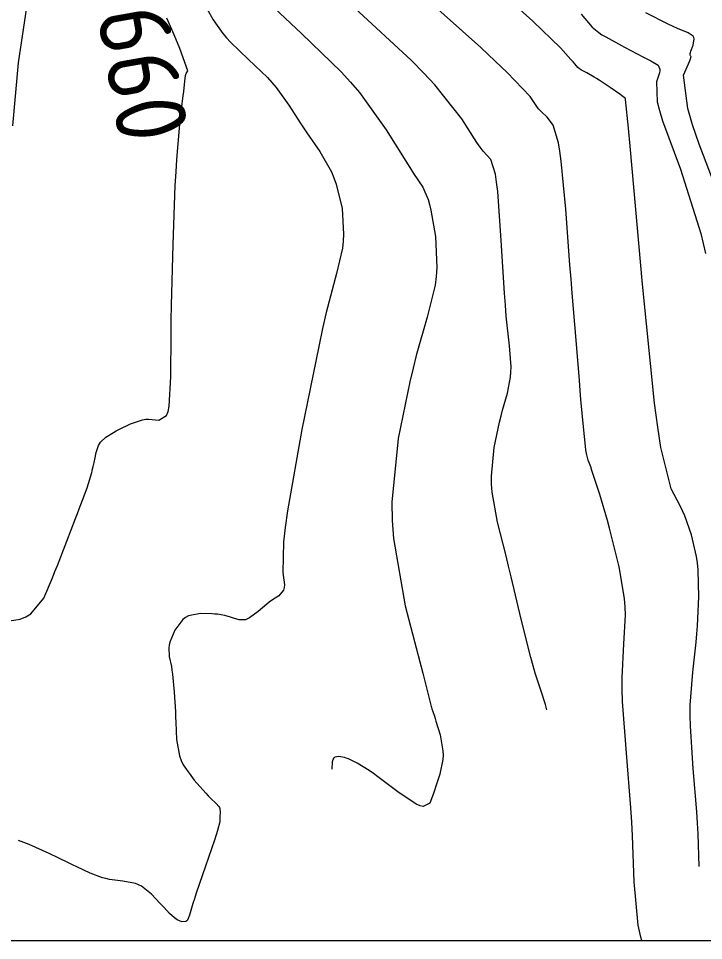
# Model space of a CAD drawing. Header units: millimetres. Extents: x 837475 to 838477, y 1189012 to 1191015.
# Drawn here: x 837890.2 to 837927.07, y 1189013.87 to 1189063.46 of the extents above; entities that cross this region are included whole.
import ezdxf

# ---------------------------------------------------------------- set-up
doc = ezdxf.new("R2010")
doc.units = ezdxf.units.MM
doc.header["$LTSCALE"] = 0.3
doc.layers.add('COORD', color=253, linetype='Continuous', lineweight=20)
doc.layers.add('COTAS 10', color=7, linetype='Continuous', lineweight=9, true_color=0x6e3e2d)
doc.layers.add('COTAS INT', color=7, linetype='Continuous', lineweight=5, true_color=0x9fa19f)
doc.styles.get("Standard").update_dxf_attribs({"font": 'isocp2.shx', "bigfont": '@extfont2.shx'})

msp = doc.modelspace()

# ---------------------------------------------------------------- linework, layer by layer
at = {"layer": 'COORD'}
msp.add_line((837476.514, 1189013.872), (838476.514, 1189013.872), dxfattribs=at)
msp.add_lwpolyline([(837476.514, 1189013.872), (838476.514, 1189013.872), (838476.514, 1191013.872), (837476.514, 1191013.872)], close=True, dxfattribs=at)
at = {"layer": 'COTAS 10'}
for points in [[(837926.834, 1189017.854), (837926.78, 1189019.609), (837926.747, 1189020.193), (837926.708, 1189020.794), (837926.511, 1189023.117), (837926.36, 1189025.399), (837926.351, 1189025.974), (837926.355, 1189026.526), (837926.487, 1189028.313), (837926.672, 1189029.925), (837926.71, 1189030.366), (837926.742, 1189030.803), (837926.812, 1189032.362), (837926.773, 1189033.809), (837926.737, 1189034.177), (837926.69, 1189034.53), (837926.427, 1189035.687), (837926.055, 1189036.714), (837925.939, 1189036.986), (837925.816, 1189037.252), (837925.328, 1189038.17), (837924.77, 1189040.394), (837924.604, 1189041.484), (837924.433, 1189042.779), (837923.777, 1189049.171), (837923.22, 1189055.399), (837923.112, 1189056.592), (837923.024, 1189057.553), (837922.874, 1189059.104), (837922.86, 1189059.142), (837922.858, 1189059.15), (837922.856, 1189059.157), (837922.855, 1189059.173), (837922.733, 1189059.266), (837922.654, 1189059.322), (837922.556, 1189059.39), (837922.04, 1189059.746), (837921.457, 1189060.135), (837921.316, 1189060.224), (837921.185, 1189060.305), (837920.784, 1189060.532), (837920.502, 1189060.685), (837920.445, 1189060.719), (837920.397, 1189060.749), (837920.301, 1189060.83), (837920.136, 1189061.025), (837920.045, 1189061.127), (837919.934, 1189061.251), (837919.371, 1189061.872), (837917.879, 1189063.309), (837917.183, 1189063.946)], [(837888.896, 1189030.946), (837890.294, 1189031.154), (837890.6, 1189031.283), (837890.871, 1189031.443), (837891.558, 1189032.279), (837892.029, 1189033.383), (837892.163, 1189033.711), (837892.3, 1189034.05), (837892.809, 1189035.356), (837893.269, 1189036.565), (837893.375, 1189036.841), (837893.47, 1189037.093), (837893.738, 1189037.794), (837893.915, 1189038.276), (837893.955, 1189038.39), (837893.99, 1189038.496), (837894.081, 1189038.806), (837894.141, 1189039.046), (837894.156, 1189039.107), (837894.172, 1189039.165), (837894.223, 1189039.359), (837894.277, 1189039.583), (837894.293, 1189039.661), (837894.31, 1189039.746), (837894.378, 1189040.111), (837894.503, 1189040.489), (837894.557, 1189040.582), (837894.618, 1189040.67), (837894.908, 1189040.945), (837895.319, 1189041.201), (837895.457, 1189041.277), (837895.605, 1189041.355), (837896.226, 1189041.656), (837896.88, 1189041.877), (837897.049, 1189041.905), (837897.213, 1189041.919), (837897.76, 1189041.848), (837898.17, 1189042.106), (837898.247, 1189042.326), (837898.308, 1189042.612), (837898.399, 1189044.182), (837898.41, 1189046.486), (837898.421, 1189047.234), (837898.436, 1189048.03), (837898.519, 1189051.304), (837898.639, 1189054.478), (837898.677, 1189055.211), (837898.718, 1189055.881), (837898.882, 1189057.773), (837899.032, 1189059.029), (837899.064, 1189059.297), (837899.09, 1189059.532), (837899.15, 1189060.093), (837899.194, 1189060.383), (837899.211, 1189060.447), (837899.23, 1189060.504), (837899.319, 1189060.648), (837898.887, 1189061.85), (837898.578, 1189062.574), (837898.187, 1189063.467)]]:
    msp.add_lwpolyline(points, dxfattribs=at)
at = {"layer": 'COTAS INT'}
for points in [[(837889.888, 1189057.687), (837890.197, 1189061.07), (837890.707, 1189064.418), (837890.906, 1189065.153), (837891.13, 1189065.805), (837892.148, 1189067.467), (837892.612, 1189068.339), (837892.881, 1189068.844), (837892.925, 1189069.317), (837892.911, 1189069.607), (837892.9, 1189069.828), (837892.235, 1189072.004), (837891.322, 1189073.978), (837891.14, 1189074.363), (837890.988, 1189074.677), (837890.696, 1189075.226), (837890.592, 1189075.315), (837890.559, 1189075.339), (837890.524, 1189075.362), (837890.384, 1189075.444), (837890.226, 1189075.512), (837890.18, 1189075.527)], [(837923.741, 1189013.872), (837923.693, 1189014.057), (837923.557, 1189014.701), (837923.331, 1189017.028), (837923.254, 1189019.505), (837923.213, 1189020.244), (837923.164, 1189021.006), (837922.914, 1189023.948), (837922.708, 1189026.73), (837922.687, 1189027.39), (837922.681, 1189028.003), (837922.786, 1189029.821), (837922.872, 1189031.374), (837922.853, 1189031.82), (837922.816, 1189032.273), (837922.529, 1189033.968), (837922.121, 1189035.623), (837922.008, 1189036.051), (837921.894, 1189036.467), (837921.484, 1189037.859), (837921.136, 1189038.938), (837921.063, 1189039.156), (837920.999, 1189039.339), (837920.851, 1189039.708), (837920.761, 1189040.067), (837920.734, 1189040.244), (837920.707, 1189040.454), (837920.6, 1189041.493), (837920.472, 1189042.972), (837920.43, 1189043.46), (837920.386, 1189043.982), (837920.205, 1189046.151), (837920, 1189048.686), (837919.941, 1189049.439), (837919.881, 1189050.214), (837919.655, 1189053.196), (837919.411, 1189055.791), (837919.339, 1189056.321), (837919.265, 1189056.77), (837918.983, 1189057.713), (837918.716, 1189058.065), (837918.651, 1189058.142), (837918.59, 1189058.209), (837918.403, 1189058.378), (837918.203, 1189058.58), (837918.133, 1189058.668), (837918.058, 1189058.771), (837917.738, 1189059.259), (837916.508, 1189060.557), (837915.86, 1189061.17), (837915.078, 1189061.893), (837911.143, 1189065.42)], [(837903.394, 1189064.59), (837905.436, 1189062.644), (837907.561, 1189060.591), (837908.073, 1189060.029), (837908.55, 1189059.469), (837909.996, 1189057.47), (837911.043, 1189055.793), (837911.268, 1189055.437), (837911.467, 1189055.127), (837911.952, 1189054.395), (837912.243, 1189053.727), (837912.319, 1189053.457), (837912.393, 1189053.15), (837912.641, 1189051.734), (837912.716, 1189050.06), (837912.681, 1189049.591), (837912.621, 1189049.119), (837912.201, 1189047.394), (837911.608, 1189045.334), (837911.439, 1189044.65), (837911.268, 1189043.918), (837910.631, 1189040.868), (837910.295, 1189037.439), (837910.313, 1189036.469), (837910.379, 1189035.489), (837911.018, 1189031.875), (837911.801, 1189028.854), (837911.957, 1189028.249), (837912.087, 1189027.743), (837912.338, 1189026.754), (837912.411, 1189026.463), (837912.429, 1189026.399), (837912.445, 1189026.342), (837912.497, 1189026.195), (837912.585, 1189025.939), (837912.623, 1189025.814), (837912.668, 1189025.665), (837912.885, 1189024.93), (837913.041, 1189024.066), (837913.049, 1189023.835), (837913.041, 1189023.609), (837912.884, 1189022.824), (837912.644, 1189022.122), (837912.584, 1189021.949), (837912.527, 1189021.785), (837912.346, 1189021.267), (837911.981, 1189021.08), (837911.809, 1189021.124), (837911.605, 1189021.211), (837910.61, 1189021.871), (837909.545, 1189022.675), (837909.297, 1189022.853), (837909.069, 1189023.011), (837908.418, 1189023.417), (837907.952, 1189023.642), (837907.841, 1189023.685), (837907.739, 1189023.719), (837907.433, 1189023.776), (837907.226, 1189023.734), (837907.184, 1189023.707), (837907.15, 1189023.672), (837907.084, 1189023.492), (837907.07, 1189023.087)], [(837900.338, 1189063.988), (837900.674, 1189063.382), (837901.198, 1189062.641), (837901.394, 1189062.415), (837901.612, 1189062.18), (837902.582, 1189061.256), (837903.592, 1189060.281), (837903.835, 1189060.014), (837904.062, 1189059.748), (837904.749, 1189058.798), (837905.359, 1189057.843), (837905.537, 1189057.574), (837905.72, 1189057.302), (837906.415, 1189056.304), (837907.038, 1189055.219), (837907.175, 1189054.892), (837907.298, 1189054.554), (837907.613, 1189053.241), (837907.699, 1189051.861), (837907.677, 1189051.482), (837907.635, 1189051.103), (837907.317, 1189049.748), (837906.759, 1189047.639), (837906.566, 1189046.787), (837906.355, 1189045.818), (837905.455, 1189041.348), (837904.683, 1189036.988), (837904.553, 1189036.088), (837904.459, 1189035.322), (837904.425, 1189033.667), (837904.516, 1189032.996), (837904.501, 1189032.851), (837904.469, 1189032.722), (837904.208, 1189032.404), (837903.81, 1189032.151), (837903.691, 1189032.063), (837903.568, 1189031.969), (837903.092, 1189031.566), (837902.631, 1189031.222), (837902.517, 1189031.165), (837902.409, 1189031.124), (837902.071, 1189031.116), (837901.771, 1189031.213), (837901.603, 1189031.263), (837901.297, 1189031.349), (837900.909, 1189031.417), (837900.773, 1189031.43), (837900.625, 1189031.442), (837899.987, 1189031.466), (837899.34, 1189031.334), (837899.185, 1189031.248), (837899.042, 1189031.139), (837898.614, 1189030.567), (837898.35, 1189029.915), (837898.311, 1189029.756), (837898.285, 1189029.607), (837898.314, 1189029.146), (837898.428, 1189028.61), (837898.457, 1189028.412), (837898.484, 1189028.193), (837898.572, 1189027.227), (837898.64, 1189026.165), (837898.655, 1189025.885), (837898.668, 1189025.612), (837898.699, 1189024.678), (837898.858, 1189023.8), (837898.951, 1189023.562), (837899.065, 1189023.326), (837899.654, 1189022.49), (837900.277, 1189021.801), (837900.413, 1189021.656), (837900.532, 1189021.532), (837900.831, 1189021.251), (837900.984, 1189021.085), (837901.011, 1189021.033), (837901.032, 1189020.979), (837901.053, 1189020.763), (837901.036, 1189020.543), (837901.033, 1189020.487), (837901.031, 1189020.433), (837901.028, 1189020.254), (837900.913, 1189019.786), (837900.839, 1189019.55), (837900.748, 1189019.268), (837900.267, 1189017.865), (837899.77, 1189016.426), (837899.669, 1189016.121), (837899.583, 1189015.857), (837899.404, 1189015.243), (837899.293, 1189014.975), (837899.25, 1189014.93), (837899.202, 1189014.897), (837898.985, 1189014.88), (837898.731, 1189014.988), (837898.66, 1189015.034), (837898.588, 1189015.086), (837898.326, 1189015.331), (837898.017, 1189015.666), (837897.916, 1189015.775), (837897.808, 1189015.89), (837897.363, 1189016.364), (837896.827, 1189016.789), (837896.662, 1189016.873), (837896.489, 1189016.943), (837895.808, 1189017.074), (837895.097, 1189017.161), (837894.906, 1189017.203), (837894.718, 1189017.252), (837894.062, 1189017.495), (837893.335, 1189017.836), (837893.103, 1189017.947), (837892.856, 1189018.065), (837891.853, 1189018.551), (837890.777, 1189019.033), (837890.485, 1189019.148), (837890.195, 1189019.255)], [(837918.631, 1189026.274), (837918.559, 1189026.571), (837918.309, 1189027.346), (837918, 1189028.259), (837917.892, 1189028.644), (837917.773, 1189029.085), (837917.262, 1189031.151), (837916.715, 1189033.434), (837916.573, 1189034.011), (837916.437, 1189034.564), (837915.981, 1189036.364), (837915.694, 1189037.981), (837915.665, 1189038.42), (837915.657, 1189038.854), (837915.807, 1189040.388), (837916.092, 1189041.754), (837916.169, 1189042.081), (837916.245, 1189042.387), (837916.51, 1189043.309), (837916.685, 1189044.173), (837916.703, 1189044.442), (837916.709, 1189044.724), (837916.622, 1189045.85), (837916.45, 1189047.455), (837916.403, 1189048.039), (837916.355, 1189048.684), (837916.183, 1189051.515), (837915.991, 1189054.145), (837915.931, 1189054.663), (837915.868, 1189055.09), (837915.614, 1189055.871), (837915.209, 1189056.319), (837915.05, 1189056.536), (837914.872, 1189056.793), (837914.059, 1189058.055), (837912.6, 1189059.898), (837912.014, 1189060.522), (837911.349, 1189061.194), (837908.289, 1189064.032)], [(837928.778, 1189051.621), (837926.827, 1189056.704), (837926.483, 1189057.739), (837926.224, 1189058.611), (837925.997, 1189060.415), (837926.257, 1189061.023), (837926.306, 1189061.142), (837926.344, 1189061.239), (837926.399, 1189061.409), (837926.383, 1189061.438), (837926.371, 1189061.454), (837926.344, 1189061.481), (837926.35, 1189061.58), (837926.366, 1189061.633), (837926.387, 1189061.697), (837926.511, 1189062.019), (837926.568, 1189062.36), (837926.547, 1189062.436), (837926.51, 1189062.503), (837926.243, 1189062.677), (837925.667, 1189062.916), (837925.435, 1189063.024), (837925.171, 1189063.151), (837923.96, 1189063.759)], [(837920.489, 1189063.687), (837921.082, 1189062.986), (837921.428, 1189062.696), (837921.6, 1189062.586), (837921.805, 1189062.464), (837922.82, 1189061.915), (837923.846, 1189061.383), (837924.057, 1189061.271), (837924.237, 1189061.174), (837924.626, 1189060.949), (837924.724, 1189060.734), (837924.721, 1189060.644), (837924.705, 1189060.539), (837924.537, 1189060.049), (837924.581, 1189058.979), (837924.698, 1189058.508), (837924.861, 1189057.962), (837925.826, 1189055.362), (837926.927, 1189051.902), (837927.176, 1189050.813)]]:
    msp.add_lwpolyline(points, dxfattribs=at)

# ---------------------------------------------------------------- texts
at = {"layer": 'COTAS 10', "insert": (837894.089, 1189065.438), "char_height": 3.8, "attachment_point": 7, "rotation": 280.0407}
msp.add_mtext('1660', dxfattribs=at)

doc.saveas('drawing.dxf')
